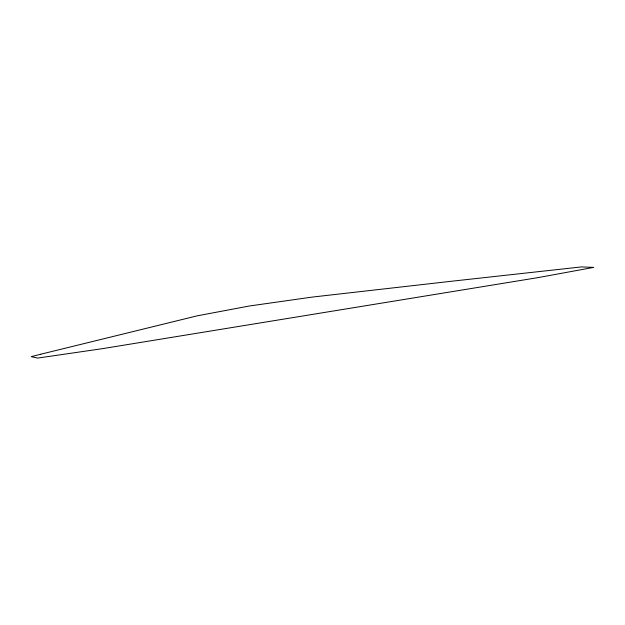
<?xml version="1.0" encoding="UTF-8"?>
<svg xmlns="http://www.w3.org/2000/svg" width="625" height="625" viewBox="0 0 625 625"><rect width="100%" height="100%" fill="white"/><g stroke="black" fill="none" stroke-linecap="round" stroke-linejoin="round"><path stroke-width="0.94" d="M40.781 354.219L31.25 356.648L37.617 358.086L102.336 348.68L537.664 277.68L593.75 267.383L581.438 266.914L449.758 281.445L312.023 297.109L249.57 305.969L197.156 315.844L40.781 354.219"/></g></svg>
